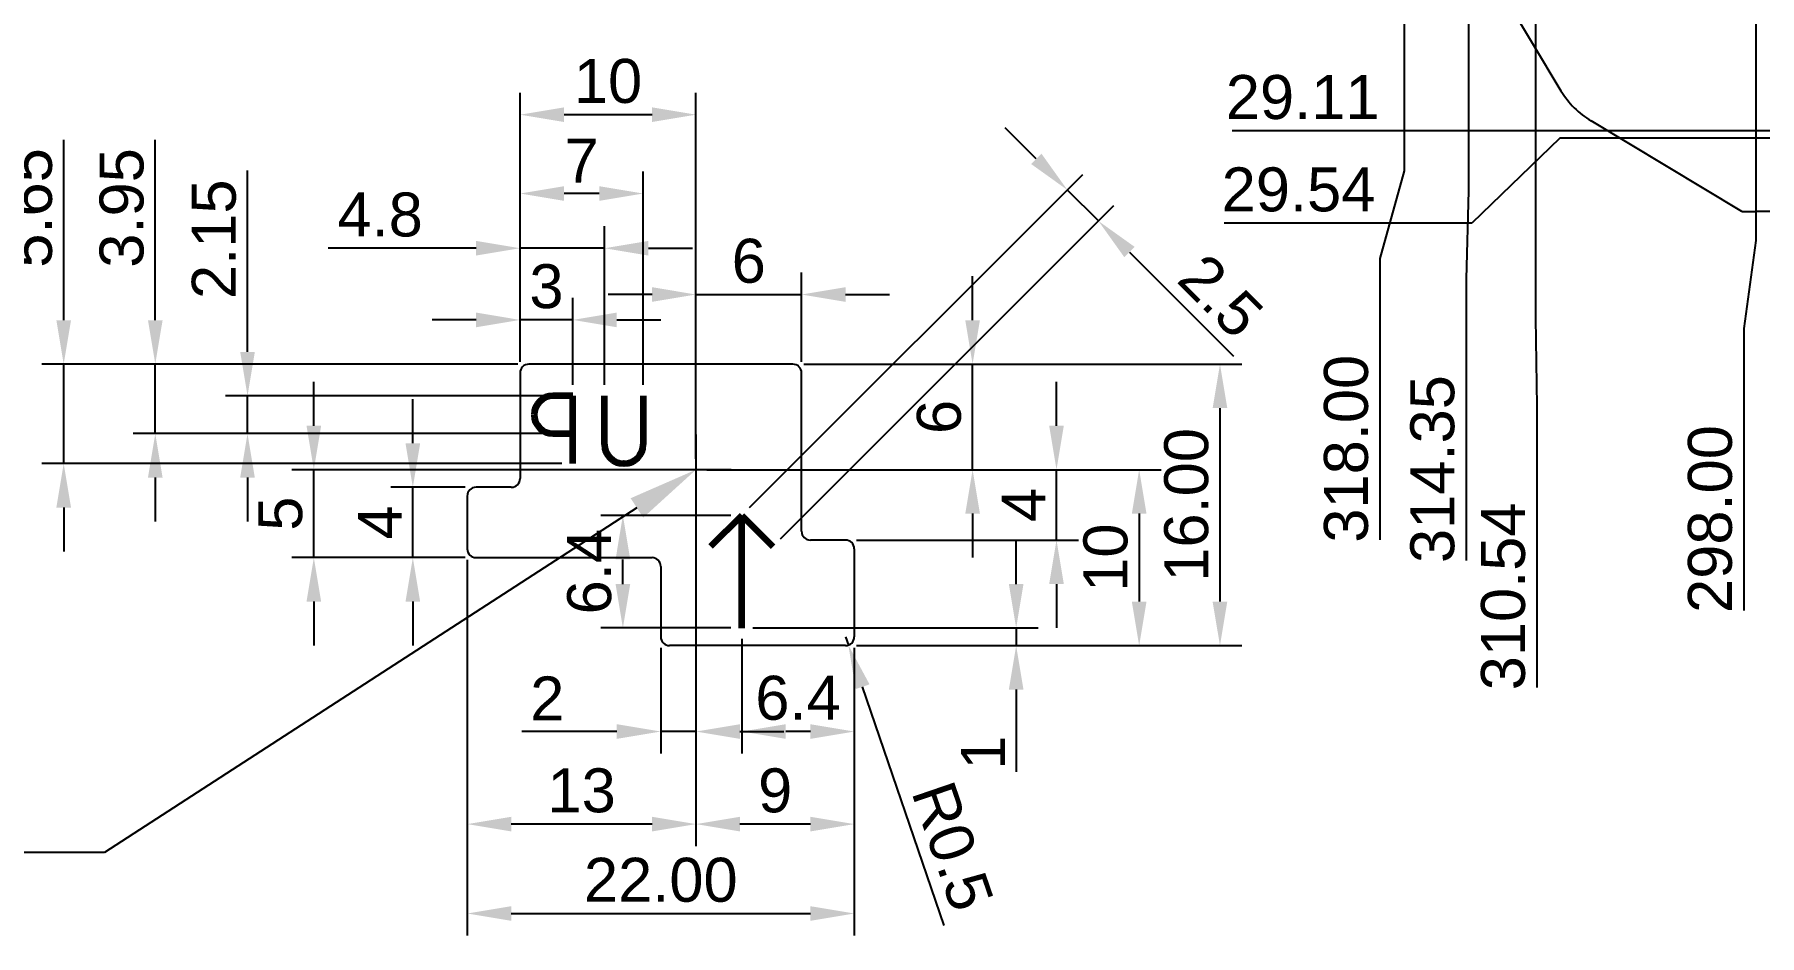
# Model space of a CAD drawing. Header units: millimetres. Extents: x 15 to 570, y 5 to 378.
# Drawn here: x 104.1 to 202.2, y 5.1 to 56.4 of the extents above; entities that cross this region are included whole.
import ezdxf
from ezdxf import colors
from ezdxf.entities.mleader import LeaderData, LeaderLine
from ezdxf.math import Vec2, Vec3

# ---------------------------------------------------------------- set-up
doc = ezdxf.new("R2010")
doc.units = ezdxf.units.MM
doc.linetypes.add('KRESKAKROPKA2', pattern=[12.7, 6.35, -3.175, 0, -3.175])
doc.layers.add('b.gruba', color=7, linetype='Continuous', lineweight=90)
doc.layers.add('symetria', color=100, linetype='KRESKAKROPKA2')
doc.layers.add('wymiar', color=10, linetype='Continuous')
doc.styles.get("Standard").update_dxf_attribs({"font": 'arial.ttf'})
doc.dimstyles.new('ISO-25', dxfattribs={"dimtxt": 2.5, "dimasz": 2.5, "dimexe": 1.25, "dimexo": 0.625, "dimtad": 1, "dimtxsty": 'Standard', "dimcen": 2.5, "dimadec": 0, "dimazin": 0, "dimtfac": 1, "dimtmove": 0, "dimatfit": 3, "dimfxl": 1, "dimarcsym": 0})

# ---------------------------------------------------------------- blocks, each defined once
blk = doc.blocks.new('*U31')
for centre, radius, start, end in [((-7.26, 0.886), 3, 24.17495, 312.7439), ((0, 29.996), 28.246, 260.78539, 280.00245), ((5.21, 0.456), 1.75, 270, 100.00245), ((0, 29.996), 31.746, 260.52883, 280.00245)]:
    blk.add_arc(centre, radius, start, end)
at = {"layer": 'symetria'}
for p, q in [((-7.26, 3.886), (-7.26, -2.114)), ((5.21, 2.206), (5.21, -1.294)), ((-10.26, 0.886), (-4.26, 0.886)), ((6.96, 0.456), (3.46, 0.456))]:
    blk.add_line(p, q, dxfattribs=at)
blk = doc.blocks.new('*U32')
at = {"color": 0, "linetype": 'ByBlock', "lineweight": -2, "transparency": 16777216}
for p, rotation in [((-281, 29.996), 180), ((-310.996, 0), 270), ((-251.004, 0), 90)]:
    blk.add_blockref('*U31', p, dxfattribs=dict(at, rotation=rotation))
blk.add_blockref('*U31', (-281, -29.996), dxfattribs=at)
blk = doc.blocks.new('*U29')
at = {"rotation": 270}
blk.add_blockref('*U32', (0, -250.998), dxfattribs=at)
blk = doc.blocks.new('*U30')
at = {"color": 0, "linetype": 'ByBlock', "lineweight": -2, "transparency": 16777216, "rotation": 90}
blk.add_blockref('*U29', (-250.998, 0), dxfattribs=at)
blk = doc.blocks.new('*D42')
at = {"layer": 'Defpoints', "color": 0, "transparency": 16777216}
for p in [(500, 80), (180.857, 50.89), (211.74, 50.89)]:
    blk.add_point(p, dxfattribs=at)
at = {"layer": 'wymiar', "color": 0, "lineweight": -2, "transparency": 16777216}
blk.add_line((211.115, 50.89), (172.235, 50.89), dxfattribs=at)
at = {"layer": 'wymiar', "color": 0, "transparency": 16777216, "insert": (176.233, 52.791), "char_height": 2.5, "attachment_point": 5}
blk.add_mtext('29.11', dxfattribs=at)
blk = doc.blocks.new('*D43')
at = {"layer": 'Defpoints', "color": 0, "transparency": 16777216}
for p in [(500, 80), (224.21, 50.46), (180.857, 45.638)]:
    blk.add_point(p, dxfattribs=at)
at = {"layer": 'wymiar', "color": 0, "lineweight": -2, "transparency": 16777216}
for p, q in [((190.857, 50.46), (185.857, 45.638)), ((223.585, 50.46), (190.857, 50.46)), ((185.857, 45.638), (171.763, 45.638))]:
    blk.add_line(p, q, dxfattribs=at)
at = {"layer": 'wymiar', "color": 0, "transparency": 16777216, "insert": (175.997, 47.54), "char_height": 2.5, "attachment_point": 5}
blk.add_mtext('29.54', dxfattribs=at)
blk = doc.blocks.new('*D46')
at = {"layer": 'Defpoints', "color": 0, "transparency": 16777216}
for p in [(500, 80), (185.65, 68), (185.522, 37.48)]:
    blk.add_point(p, dxfattribs=at)
at = {"layer": 'wymiar', "color": 0, "lineweight": -2, "transparency": 16777216}
for p, q in [((185.65, 67.375), (185.65, 47.48)), ((185.65, 47.48), (185.522, 42.48)), ((185.522, 42.48), (185.522, 26.459))]:
    blk.add_line(p, q, dxfattribs=at)
at = {"layer": 'wymiar', "color": 0, "transparency": 16777216, "insert": (183.619, 31.657), "char_height": 2.5, "attachment_point": 5, "rotation": 90}
blk.add_mtext('314.35', dxfattribs=at)
blk = doc.blocks.new('*D48')
at = {"layer": 'Defpoints', "color": 0, "transparency": 16777216}
for p in [(500, 80), (189.46, 74.79), (189.539, 30.228)]:
    blk.add_point(p, dxfattribs=at)
at = {"layer": 'wymiar', "color": 0, "lineweight": -2, "transparency": 16777216}
for p, q in [((189.46, 74.165), (189.46, 40.228)), ((189.46, 40.228), (189.539, 35.228)), ((189.539, 35.228), (189.539, 19.236))]:
    blk.add_line(p, q, dxfattribs=at)
at = {"layer": 'wymiar', "color": 0, "transparency": 16777216, "insert": (187.637, 24.42), "char_height": 2.5, "attachment_point": 5, "rotation": 90}
blk.add_mtext('310.54', dxfattribs=at)
blk = doc.blocks.new('*D49')
at = {"layer": 'Defpoints', "color": 0, "transparency": 16777216}
for p in [(500, 80), (182, 68), (180.614, 38.621)]:
    blk.add_point(p, dxfattribs=at)
at = {"layer": 'wymiar', "color": 0, "lineweight": -2, "transparency": 16777216}
for p, q in [((182, 67.375), (182, 48.621)), ((182, 48.621), (180.614, 43.621)), ((180.614, 43.621), (180.614, 27.628))]:
    blk.add_line(p, q, dxfattribs=at)
at = {"layer": 'wymiar', "color": 0, "transparency": 16777216, "insert": (178.711, 32.812), "char_height": 2.5, "attachment_point": 5, "rotation": 90}
blk.add_mtext('318.00', dxfattribs=at)
blk = doc.blocks.new('*D105')
at = {"layer": 'Defpoints', "color": 0, "transparency": 16777216}
for p in [(500, 80), (202, 64), (201.301, 34.649)]:
    blk.add_point(p, dxfattribs=at)
at = {"layer": 'wymiar', "color": 0, "lineweight": -2, "transparency": 16777216}
for p, q in [((202, 63.375), (202, 44.649)), ((202, 44.649), (201.301, 39.649)), ((201.301, 39.649), (201.301, 23.611))]:
    blk.add_line(p, q, dxfattribs=at)
at = {"layer": 'wymiar', "color": 0, "transparency": 16777216, "insert": (199.399, 28.817), "char_height": 2.5, "attachment_point": 5, "rotation": 90}
blk.add_mtext('298.00', dxfattribs=at)
blk = doc.blocks.new('*D251')
at = {"layer": 'Defpoints', "color": 0, "transparency": 16777216}
for p in [(164.624, 45.761), (144.349, 29.022), (146.117, 27.254)]:
    blk.add_point(p, dxfattribs=at)
at = {"layer": 'wymiar', "color": 0, "lineweight": -2, "transparency": 16777216}
for p, q in [((161.088, 49.296), (159.32, 51.064)), ((144.791, 29.464), (163.74, 48.412)), ((162.856, 47.528), (164.624, 45.761)), ((146.559, 27.696), (165.508, 46.645)), ((166.392, 43.993), (172.305, 38.079))]:
    blk.add_line(p, q, dxfattribs=at)
at = {"layer": 'wymiar', "color": 0, "transparency": 16777216}
for points in [[(161.383, 49.591), (160.794, 49.002), (162.856, 47.528)], [(166.686, 44.288), (166.097, 43.698), (164.624, 45.761)]]:
    blk.add_solid(points, dxfattribs=at)
at = {"layer": 'wymiar', "color": 0, "transparency": 16777216, "insert": (171.577, 41.497), "char_height": 2.5, "attachment_point": 5, "rotation": 315}
blk.add_mtext('2.5', dxfattribs=at)
blk = doc.blocks.new('*D252')
at = {"layer": 'Defpoints', "color": 0, "transparency": 16777216}
for p in [(147.249, 37.622), (157.472, 37.622), (141.749, 31.622)]:
    blk.add_point(p, dxfattribs=at)
at = {"layer": 'wymiar', "color": 0, "lineweight": -2, "transparency": 16777216}
for p, q in [((157.472, 40.122), (157.472, 42.622)), ((147.874, 37.622), (158.722, 37.622)), ((157.472, 31.622), (157.472, 37.622)), ((142.374, 31.622), (158.722, 31.622)), ((157.472, 29.122), (157.472, 26.622))]:
    blk.add_line(p, q, dxfattribs=at)
at = {"layer": 'wymiar', "color": 0, "transparency": 16777216}
for points in [[(157.055, 40.122), (157.889, 40.122), (157.472, 37.622)], [(157.055, 29.122), (157.889, 29.122), (157.472, 31.622)]]:
    blk.add_solid(points, dxfattribs=at)
at = {"layer": 'wymiar', "color": 0, "transparency": 16777216, "insert": (155.571, 34.622), "char_height": 2.5, "attachment_point": 5, "rotation": 90}
blk.add_mtext('6', dxfattribs=at)
blk = doc.blocks.new('*D253')
at = {"layer": 'Defpoints', "color": 0, "transparency": 16777216}
for p in [(141.749, 31.622), (162.24, 31.622), (150.249, 27.622)]:
    blk.add_point(p, dxfattribs=at)
at = {"layer": 'wymiar', "color": 0, "lineweight": -2, "transparency": 16777216}
for p, q in [((162.24, 34.122), (162.24, 36.622)), ((142.374, 31.622), (163.49, 31.622)), ((162.24, 27.622), (162.24, 31.622)), ((150.874, 27.622), (163.49, 27.622)), ((162.24, 25.122), (162.24, 22.622))]:
    blk.add_line(p, q, dxfattribs=at)
at = {"layer": 'wymiar', "color": 0, "transparency": 16777216}
for points in [[(161.824, 34.122), (162.657, 34.122), (162.24, 31.622)], [(161.824, 25.122), (162.657, 25.122), (162.24, 27.622)]]:
    blk.add_solid(points, dxfattribs=at)
at = {"layer": 'wymiar', "color": 0, "transparency": 16777216, "insert": (160.365, 29.622), "char_height": 2.5, "attachment_point": 5, "rotation": 90}
blk.add_mtext('4', dxfattribs=at)
blk = doc.blocks.new('*D254')
at = {"layer": 'Defpoints', "color": 0, "transparency": 16777216}
for p in [(147.249, 37.622), (150.249, 21.622), (171.532, 21.622)]:
    blk.add_point(p, dxfattribs=at)
at = {"layer": 'wymiar', "color": 0, "lineweight": -2, "transparency": 16777216}
for p, q in [((147.874, 37.622), (172.782, 37.622)), ((171.532, 35.122), (171.532, 24.122)), ((150.874, 21.622), (172.782, 21.622))]:
    blk.add_line(p, q, dxfattribs=at)
at = {"layer": 'wymiar', "color": 0, "transparency": 16777216}
for points in [[(171.115, 35.122), (171.949, 35.122), (171.532, 37.622)], [(171.115, 24.122), (171.949, 24.122), (171.532, 21.622)]]:
    blk.add_solid(points, dxfattribs=at)
at = {"layer": 'wymiar', "color": 0, "transparency": 16777216, "insert": (169.63, 29.622), "char_height": 2.5, "attachment_point": 5, "rotation": 90}
blk.add_mtext('16.00', dxfattribs=at)
blk = doc.blocks.new('*D255')
at = {"layer": 'Defpoints', "color": 0, "transparency": 16777216}
for p in [(144.349, 22.622), (150.749, 22.122), (144.349, 16.736)]:
    blk.add_point(p, dxfattribs=at)
at = {"layer": 'wymiar', "color": 0, "lineweight": -2, "transparency": 16777216}
for p, q in [((144.349, 21.997), (144.349, 15.486)), ((150.749, 21.497), (150.749, 15.486)), ((148.249, 16.736), (146.849, 16.736))]:
    blk.add_line(p, q, dxfattribs=at)
at = {"layer": 'wymiar', "color": 0, "transparency": 16777216}
for points in [[(146.849, 17.152), (146.849, 16.319), (144.349, 16.736)], [(148.249, 17.152), (148.249, 16.319), (150.749, 16.736)]]:
    blk.add_solid(points, dxfattribs=at)
at = {"layer": 'wymiar', "color": 0, "transparency": 16777216, "insert": (147.549, 18.637), "char_height": 2.5, "attachment_point": 5}
blk.add_mtext('6.4', dxfattribs=at)
blk = doc.blocks.new('*D256')
at = {"layer": 'Defpoints', "color": 0, "transparency": 16777216}
for p in [(141.749, 31.622), (150.749, 22.122), (141.749, 11.473)]:
    blk.add_point(p, dxfattribs=at)
at = {"layer": 'wymiar', "color": 0, "lineweight": -2, "transparency": 16777216}
for p, q in [((141.749, 30.997), (141.749, 10.223)), ((150.749, 21.497), (150.749, 10.223)), ((148.249, 11.473), (144.249, 11.473))]:
    blk.add_line(p, q, dxfattribs=at)
at = {"layer": 'wymiar', "color": 0, "transparency": 16777216}
for points in [[(144.249, 11.89), (144.249, 11.056), (141.749, 11.473)], [(148.249, 11.89), (148.249, 11.056), (150.749, 11.473)]]:
    blk.add_solid(points, dxfattribs=at)
at = {"layer": 'wymiar', "color": 0, "transparency": 16777216, "insert": (146.249, 13.375), "char_height": 2.5, "attachment_point": 5}
blk.add_mtext('9', dxfattribs=at)
blk = doc.blocks.new('*D260')
at = {"layer": 'Defpoints', "color": 0, "transparency": 16777216}
for p in [(137.594, 29.022), (144.349, 29.022), (144.349, 22.622)]:
    blk.add_point(p, dxfattribs=at)
at = {"layer": 'wymiar', "color": 0, "lineweight": -2, "transparency": 16777216}
for p, q in [((143.724, 29.022), (136.344, 29.022)), ((137.594, 25.122), (137.594, 26.522)), ((143.724, 22.622), (136.344, 22.622))]:
    blk.add_line(p, q, dxfattribs=at)
at = {"layer": 'wymiar', "color": 0, "transparency": 16777216}
for points in [[(137.178, 26.522), (138.011, 26.522), (137.594, 29.022)], [(137.178, 25.122), (138.011, 25.122), (137.594, 22.622)]]:
    blk.add_solid(points, dxfattribs=at)
at = {"layer": 'wymiar', "color": 0, "transparency": 16777216, "insert": (135.693, 25.822), "char_height": 2.5, "attachment_point": 5, "rotation": 90}
blk.add_mtext('6.4', dxfattribs=at)
blk = doc.blocks.new('*D261')
at = {"layer": 'Defpoints', "color": 0, "transparency": 16777216}
for p in [(141.749, 31.622), (139.749, 22.122), (139.749, 16.736)]:
    blk.add_point(p, dxfattribs=at)
at = {"layer": 'wymiar', "color": 0, "lineweight": -2, "transparency": 16777216}
for p, q in [((141.749, 30.997), (141.749, 15.486)), ((139.749, 21.497), (139.749, 15.486)), ((137.249, 16.736), (131.843, 16.736)), ((141.749, 16.736), (139.749, 16.736)), ((144.249, 16.736), (146.749, 16.736))]:
    blk.add_line(p, q, dxfattribs=at)
at = {"layer": 'wymiar', "color": 0, "transparency": 16777216}
for points in [[(137.249, 17.152), (137.249, 16.319), (139.749, 16.736)], [(144.249, 17.152), (144.249, 16.319), (141.749, 16.736)]]:
    blk.add_solid(points, dxfattribs=at)
at = {"layer": 'wymiar', "color": 0, "transparency": 16777216, "insert": (133.296, 18.616), "char_height": 2.5, "attachment_point": 5}
blk.add_mtext('2', dxfattribs=at)
blk = doc.blocks.new('*D262')
at = {"layer": 'Defpoints', "color": 0, "transparency": 16777216}
for p in [(141.749, 31.622), (128.749, 27.122), (128.749, 11.473)]:
    blk.add_point(p, dxfattribs=at)
at = {"layer": 'wymiar', "color": 0, "lineweight": -2, "transparency": 16777216}
for p, q in [((141.749, 30.997), (141.749, 10.223)), ((128.749, 26.497), (128.749, 10.223)), ((139.249, 11.473), (131.249, 11.473))]:
    blk.add_line(p, q, dxfattribs=at)
at = {"layer": 'wymiar', "color": 0, "transparency": 16777216}
for points in [[(131.249, 11.89), (131.249, 11.056), (128.749, 11.473)], [(139.249, 11.89), (139.249, 11.056), (141.749, 11.473)]]:
    blk.add_solid(points, dxfattribs=at)
at = {"layer": 'wymiar', "color": 0, "transparency": 16777216, "insert": (135.249, 13.375), "char_height": 2.5, "attachment_point": 5}
blk.add_mtext('13', dxfattribs=at)
blk = doc.blocks.new('*D263')
at = {"layer": 'Defpoints', "color": 0, "transparency": 16777216}
for p in [(128.749, 27.122), (150.749, 22.122), (150.749, 6.39)]:
    blk.add_point(p, dxfattribs=at)
at = {"layer": 'wymiar', "color": 0, "lineweight": -2, "transparency": 16777216}
for p, q in [((128.749, 26.497), (128.749, 5.14)), ((150.749, 21.497), (150.749, 5.14)), ((131.249, 6.39), (148.249, 6.39))]:
    blk.add_line(p, q, dxfattribs=at)
at = {"layer": 'wymiar', "color": 0, "transparency": 16777216}
for points in [[(131.249, 6.806), (131.249, 5.973), (128.749, 6.39)], [(148.249, 6.806), (148.249, 5.973), (150.749, 6.39)]]:
    blk.add_solid(points, dxfattribs=at)
at = {"layer": 'wymiar', "color": 0, "transparency": 16777216, "insert": (139.749, 8.291), "char_height": 2.5, "attachment_point": 5}
blk.add_mtext('22.00', dxfattribs=at)
blk = doc.blocks.new('*D264')
at = {"layer": 'Defpoints', "color": 0, "transparency": 16777216}
for p in [(125.653, 30.622), (129.249, 30.622), (129.249, 26.622)]:
    blk.add_point(p, dxfattribs=at)
at = {"layer": 'wymiar', "color": 0, "lineweight": -2, "transparency": 16777216}
for p, q in [((125.653, 33.122), (125.653, 35.622)), ((128.624, 30.622), (124.403, 30.622)), ((125.653, 26.622), (125.653, 30.622)), ((128.624, 26.622), (124.403, 26.622)), ((125.653, 24.122), (125.653, 21.622))]:
    blk.add_line(p, q, dxfattribs=at)
at = {"layer": 'wymiar', "color": 0, "transparency": 16777216}
for points in [[(125.237, 33.122), (126.07, 33.122), (125.653, 30.622)], [(125.237, 24.122), (126.07, 24.122), (125.653, 26.622)]]:
    blk.add_solid(points, dxfattribs=at)
at = {"layer": 'wymiar', "color": 0, "transparency": 16777216, "insert": (123.778, 28.622), "char_height": 2.5, "attachment_point": 5, "rotation": 90}
blk.add_mtext('4', dxfattribs=at)
blk = doc.blocks.new('*D265')
at = {"layer": 'Defpoints', "color": 0, "transparency": 16777216}
for p in [(120.027, 31.622), (141.749, 31.622), (129.249, 26.622)]:
    blk.add_point(p, dxfattribs=at)
at = {"layer": 'wymiar', "color": 0, "lineweight": -2, "transparency": 16777216}
for p, q in [((120.027, 34.122), (120.027, 36.622)), ((141.124, 31.622), (118.777, 31.622)), ((120.027, 26.622), (120.027, 31.622)), ((128.624, 26.622), (118.777, 26.622)), ((120.027, 24.122), (120.027, 21.622))]:
    blk.add_line(p, q, dxfattribs=at)
at = {"layer": 'wymiar', "color": 0, "transparency": 16777216}
for points in [[(119.611, 34.122), (120.444, 34.122), (120.027, 31.622)], [(119.611, 24.122), (120.444, 24.122), (120.027, 26.622)]]:
    blk.add_solid(points, dxfattribs=at)
at = {"layer": 'wymiar', "color": 0, "transparency": 16777216, "insert": (118.131, 29.122), "char_height": 2.5, "attachment_point": 5, "rotation": 90}
blk.add_mtext('5', dxfattribs=at)
blk = doc.blocks.new('*D266')
at = {"layer": 'Defpoints', "color": 0, "transparency": 16777216}
for p in [(105.809, 37.622), (132.249, 37.622), (134.749, 31.972)]:
    blk.add_point(p, dxfattribs=at)
at = {"layer": 'wymiar', "color": 0, "lineweight": -2, "transparency": 16777216}
for p, q in [((105.809, 40.122), (105.809, 50.384)), ((131.624, 37.622), (104.559, 37.622)), ((105.809, 31.972), (105.809, 37.622)), ((134.124, 31.972), (104.559, 31.972)), ((105.809, 29.472), (105.809, 26.972))]:
    blk.add_line(p, q, dxfattribs=at)
at = {"layer": 'wymiar', "color": 0, "transparency": 16777216}
for points in [[(105.392, 40.122), (106.226, 40.122), (105.809, 37.622)], [(105.392, 29.472), (106.226, 29.472), (105.809, 31.972)]]:
    blk.add_solid(points, dxfattribs=at)
at = {"layer": 'wymiar', "color": 0, "transparency": 16777216, "insert": (103.908, 46.503), "char_height": 2.5, "attachment_point": 5, "rotation": 90}
blk.add_mtext('5.65', dxfattribs=at)
blk = doc.blocks.new('*D267')
at = {"layer": 'Defpoints', "color": 0, "transparency": 16777216}
for p in [(116.257, 35.822), (134.749, 35.822), (134.749, 33.672)]:
    blk.add_point(p, dxfattribs=at)
at = {"layer": 'wymiar', "color": 0, "lineweight": -2, "transparency": 16777216}
for p, q in [((116.257, 38.322), (116.257, 48.627)), ((134.124, 35.822), (115.007, 35.822)), ((116.257, 33.672), (116.257, 35.822)), ((134.124, 33.672), (115.007, 33.672)), ((116.257, 31.172), (116.257, 28.672))]:
    blk.add_line(p, q, dxfattribs=at)
at = {"layer": 'wymiar', "color": 0, "transparency": 16777216}
for points in [[(115.841, 38.322), (116.674, 38.322), (116.257, 35.822)], [(115.841, 31.172), (116.674, 31.172), (116.257, 33.672)]]:
    blk.add_solid(points, dxfattribs=at)
at = {"layer": 'wymiar', "color": 0, "transparency": 16777216, "insert": (114.356, 44.724), "char_height": 2.5, "attachment_point": 5, "rotation": 90}
blk.add_mtext('2.15', dxfattribs=at)
blk = doc.blocks.new('*D268')
at = {"layer": 'Defpoints', "color": 0, "transparency": 16777216}
for p in [(111.014, 37.622), (132.249, 37.622), (134.749, 33.672)]:
    blk.add_point(p, dxfattribs=at)
at = {"layer": 'wymiar', "color": 0, "lineweight": -2, "transparency": 16777216}
for p, q in [((111.014, 40.122), (111.014, 50.383)), ((131.624, 37.622), (109.764, 37.622)), ((111.014, 33.672), (111.014, 37.622)), ((134.124, 33.672), (109.764, 33.672)), ((111.014, 31.172), (111.014, 28.672))]:
    blk.add_line(p, q, dxfattribs=at)
at = {"layer": 'wymiar', "color": 0, "transparency": 16777216}
for points in [[(110.598, 40.122), (111.431, 40.122), (111.014, 37.622)], [(110.598, 31.172), (111.431, 31.172), (111.014, 33.672)]]:
    blk.add_solid(points, dxfattribs=at)
at = {"layer": 'wymiar', "color": 0, "transparency": 16777216, "insert": (109.112, 46.502), "char_height": 2.5, "attachment_point": 5, "rotation": 90}
blk.add_mtext('3.95', dxfattribs=at)
blk = doc.blocks.new('*D269')
at = {"layer": 'Defpoints', "color": 0, "transparency": 16777216}
for p in [(131.749, 40.136), (131.749, 37.122), (134.749, 35.822)]:
    blk.add_point(p, dxfattribs=at)
at = {"layer": 'wymiar', "color": 0, "lineweight": -2, "transparency": 16777216}
for p, q in [((131.749, 37.747), (131.749, 41.386)), ((134.749, 36.447), (134.749, 41.386)), ((129.249, 40.136), (126.749, 40.136)), ((134.749, 40.136), (131.749, 40.136)), ((137.249, 40.136), (139.749, 40.136))]:
    blk.add_line(p, q, dxfattribs=at)
at = {"layer": 'wymiar', "color": 0, "transparency": 16777216}
for points in [[(129.249, 40.553), (129.249, 39.719), (131.749, 40.136)], [(137.249, 40.553), (137.249, 39.719), (134.749, 40.136)]]:
    blk.add_solid(points, dxfattribs=at)
at = {"layer": 'wymiar', "color": 0, "transparency": 16777216, "insert": (133.249, 42.038), "char_height": 2.5, "attachment_point": 5}
blk.add_mtext('3', dxfattribs=at)
blk = doc.blocks.new('*D270')
at = {"layer": 'Defpoints', "color": 0, "transparency": 16777216}
for p in [(131.749, 44.212), (131.749, 37.122), (136.549, 35.822)]:
    blk.add_point(p, dxfattribs=at)
at = {"layer": 'wymiar', "color": 0, "lineweight": -2, "transparency": 16777216}
for p, q in [((131.749, 37.747), (131.749, 45.462)), ((136.549, 36.447), (136.549, 45.462)), ((129.249, 44.212), (120.842, 44.212)), ((136.549, 44.212), (131.749, 44.212)), ((139.049, 44.212), (141.549, 44.212))]:
    blk.add_line(p, q, dxfattribs=at)
at = {"layer": 'wymiar', "color": 0, "transparency": 16777216}
for points in [[(129.249, 44.629), (129.249, 43.795), (131.749, 44.212)], [(139.049, 44.629), (139.049, 43.795), (136.549, 44.212)]]:
    blk.add_solid(points, dxfattribs=at)
at = {"layer": 'wymiar', "color": 0, "transparency": 16777216, "insert": (123.796, 46.113), "char_height": 2.5, "attachment_point": 5}
blk.add_mtext('4.8', dxfattribs=at)
blk = doc.blocks.new('*D271')
at = {"layer": 'Defpoints', "color": 0, "transparency": 16777216}
for p in [(131.749, 47.322), (131.749, 37.122), (138.749, 35.822)]:
    blk.add_point(p, dxfattribs=at)
at = {"layer": 'wymiar', "color": 0, "lineweight": -2, "transparency": 16777216}
for p, q in [((131.749, 37.747), (131.749, 48.572)), ((138.749, 36.447), (138.749, 48.572)), ((136.249, 47.322), (134.249, 47.322))]:
    blk.add_line(p, q, dxfattribs=at)
at = {"layer": 'wymiar', "color": 0, "transparency": 16777216}
for points in [[(134.249, 47.738), (134.249, 46.905), (131.749, 47.322)], [(136.249, 47.738), (136.249, 46.905), (138.749, 47.322)]]:
    blk.add_solid(points, dxfattribs=at)
at = {"layer": 'wymiar', "color": 0, "transparency": 16777216, "insert": (135.249, 49.197), "char_height": 2.5, "attachment_point": 5}
blk.add_mtext('7', dxfattribs=at)
blk = doc.blocks.new('*D272')
at = {"layer": 'Defpoints', "color": 0, "transparency": 16777216}
for p in [(131.749, 51.804), (131.749, 37.122), (141.749, 31.622)]:
    blk.add_point(p, dxfattribs=at)
at = {"layer": 'wymiar', "color": 0, "lineweight": -2, "transparency": 16777216}
for p, q in [((131.749, 37.747), (131.749, 53.054)), ((141.749, 32.247), (141.749, 53.054)), ((139.249, 51.804), (134.249, 51.804))]:
    blk.add_line(p, q, dxfattribs=at)
at = {"layer": 'wymiar', "color": 0, "transparency": 16777216}
for points in [[(134.249, 52.221), (134.249, 51.388), (131.749, 51.804)], [(139.249, 52.221), (139.249, 51.388), (141.749, 51.804)]]:
    blk.add_solid(points, dxfattribs=at)
at = {"layer": 'wymiar', "color": 0, "transparency": 16777216, "insert": (136.749, 53.706), "char_height": 2.5, "attachment_point": 5}
blk.add_mtext('10', dxfattribs=at)
blk = doc.blocks.new('*D273')
at = {"layer": 'Defpoints', "color": 0, "transparency": 16777216}
for p in [(147.749, 41.58), (147.749, 37.122), (141.749, 31.622)]:
    blk.add_point(p, dxfattribs=at)
at = {"layer": 'wymiar', "color": 0, "lineweight": -2, "transparency": 16777216}
for p, q in [((141.749, 32.247), (141.749, 42.83)), ((147.749, 37.747), (147.749, 42.83)), ((139.249, 41.58), (136.749, 41.58)), ((141.749, 41.58), (147.749, 41.58)), ((150.249, 41.58), (152.749, 41.58))]:
    blk.add_line(p, q, dxfattribs=at)
at = {"layer": 'wymiar', "color": 0, "transparency": 16777216}
for points in [[(139.249, 41.997), (139.249, 41.164), (141.749, 41.58)], [(150.249, 41.997), (150.249, 41.164), (147.749, 41.58)]]:
    blk.add_solid(points, dxfattribs=at)
at = {"layer": 'wymiar', "color": 0, "transparency": 16777216, "insert": (144.749, 43.482), "char_height": 2.5, "attachment_point": 5}
blk.add_mtext('6', dxfattribs=at)
blk = doc.blocks.new('*D274')
at = {"layer": 'Defpoints', "color": 0, "transparency": 16777216}
for p in [(144.349, 22.622), (150.249, 21.622), (159.948, 21.622)]:
    blk.add_point(p, dxfattribs=at)
at = {"layer": 'wymiar', "color": 0, "lineweight": -2, "transparency": 16777216}
for p, q in [((159.948, 25.122), (159.948, 27.622)), ((144.974, 22.622), (161.198, 22.622)), ((159.948, 22.622), (159.948, 21.622)), ((150.874, 21.622), (161.198, 21.622)), ((159.948, 19.122), (159.948, 14.451))]:
    blk.add_line(p, q, dxfattribs=at)
at = {"layer": 'wymiar', "color": 0, "transparency": 16777216}
for points in [[(159.531, 25.122), (160.365, 25.122), (159.948, 22.622)], [(159.531, 19.122), (160.365, 19.122), (159.948, 21.622)]]:
    blk.add_solid(points, dxfattribs=at)
at = {"layer": 'wymiar', "color": 0, "transparency": 16777216, "insert": (158.068, 15.536), "char_height": 2.5, "attachment_point": 5, "rotation": 90}
blk.add_mtext('1', dxfattribs=at)
blk = doc.blocks.new('*D275')
at = {"layer": 'Defpoints', "color": 0, "transparency": 16777216}
for p in [(141.749, 31.622), (150.249, 21.622), (166.939, 21.622)]:
    blk.add_point(p, dxfattribs=at)
at = {"layer": 'wymiar', "color": 0, "lineweight": -2, "transparency": 16777216}
for p, q in [((142.374, 31.622), (168.189, 31.622)), ((166.939, 29.122), (166.939, 24.122)), ((150.874, 21.622), (168.189, 21.622))]:
    blk.add_line(p, q, dxfattribs=at)
at = {"layer": 'wymiar', "color": 0, "transparency": 16777216}
for points in [[(166.522, 29.122), (167.356, 29.122), (166.939, 31.622)], [(166.522, 24.122), (167.356, 24.122), (166.939, 21.622)]]:
    blk.add_solid(points, dxfattribs=at)
at = {"layer": 'wymiar', "color": 0, "transparency": 16777216, "insert": (165.037, 26.622), "char_height": 2.5, "attachment_point": 5, "rotation": 90}
blk.add_mtext('10', dxfattribs=at)
blk = doc.blocks.new('*D276')
at = {"layer": 'Defpoints', "color": 0, "transparency": 16777216}
for p in [(150.249, 22.122), (150.411, 21.649)]:
    blk.add_point(p, dxfattribs=at)
at = {"layer": 'wymiar', "color": 0, "lineweight": -2, "transparency": 16777216}
for p, q in [((150.249, 22.122), (150.411, 21.649)), ((155.862, 5.713), (151.22, 19.283))]:
    blk.add_line(p, q, dxfattribs=at)
at = {"layer": 'wymiar', "color": 0, "transparency": 16777216}
blk.add_solid([(151.614, 19.418), (150.826, 19.148), (150.411, 21.649)], dxfattribs=at)
at = {"layer": 'wymiar', "color": 0, "transparency": 16777216, "insert": (156.332, 10.214), "char_height": 2.5, "attachment_point": 5, "rotation": 288.88572}
blk.add_mtext('R0.5', dxfattribs=at)

msp = doc.modelspace()

# ---------------------------------------------------------------- linework, layer by layer
for p, q in [((182, 68), (190.91529, 53.16246)), ((201.2, 46.3), (192.62594, 51.45182)), ((201.2, 46.3), (202, 46.3)), ((257, 46.3), (202, 46.3)), ((147.2492, 37.62164), (132.2492, 37.62164)), ((131.7492, 37.12164), (131.7492, 31.12164)), ((147.7492, 28.12164), (147.7492, 37.12164)), ((141.7492, 33.62164), (141.7492, 29.62164)), ((143.7492, 31.62164), (139.7492, 31.62164)), ((131.2492, 30.62164), (129.2492, 30.62164)), ((128.7492, 30.12164), (128.7492, 27.12164)), ((150.2492, 27.62164), (148.2492, 27.62164)), ((129.2492, 26.62164), (139.2492, 26.62164)), ((150.7492, 27.12164), (150.7492, 22.12164)), ((139.7492, 26.12164), (139.7492, 22.12164)), ((150.2492, 21.62164), (140.2492, 21.62164))]:
    msp.add_line(p, q)
for centre, radius, start, end in [((195.20113, 55.73765), 5, 211, 239), ((132.2492, 37.12164), 0.5, 90, 180), ((147.2492, 37.12164), 0.5, 0, 90), ((129.2492, 30.12164), 0.5, 90, 180), ((131.2492, 31.12164), 0.5, 270, 0), ((148.2492, 28.12164), 0.5, 180, 270), ((150.2492, 27.12164), 0.5, 0, 90), ((129.2492, 27.12164), 0.5, 180, 270), ((139.2492, 26.12164), 0.5, 0, 90), ((140.2492, 22.12164), 0.5, 180, 270), ((150.2492, 22.12164), 0.5, 270, 0)]:
    msp.add_arc(centre, radius, start, end)
at = {"layer": 'b.gruba'}
for p, q in [((134.7492, 35.82164), (133.6242, 35.82164)), ((134.7492, 33.67164), (134.7492, 35.82164)), ((136.5492, 33.04664), (136.5492, 35.82164)), ((138.7492, 35.82164), (138.7492, 33.04664)), ((132.5492, 34.74664), (132.5492, 34.74664)), ((133.6242, 33.67164), (134.7492, 33.67164)), ((134.7492, 31.97164), (134.7492, 33.67164)), ((137.6742, 31.97164), (137.6242, 31.97164)), ((144.3492, 29.02164), (142.58144, 27.25387)), ((144.3492, 22.62164), (144.3492, 29.02164)), ((144.3492, 29.02164), (146.11697, 27.25387))]:
    msp.add_line(p, q, dxfattribs=at)
for centre, start, end in [((133.6242, 34.74664), 90, 180), ((133.6242, 34.74664), 180, 270), ((137.6242, 33.04664), 180, 270), ((137.6742, 33.04664), 270, 0)]:
    msp.add_arc(centre, 1.075, start, end, dxfattribs=at)

# ---------------------------------------------------------------- block references
msp.add_blockref('*U30', (500, 80))

# ---------------------------------------------------------------- dimensions: what is measured, and where the dimension line sits
at = {"layer": 'wymiar'}
for feature_location, offset, dtype, picture, middle in [((224.21, 50.46), (-43.3535, -4.82151), 0, '*D43', (175.99719, 47.53992)), ((211.74, 50.89), (-30.8835, 0), 0, '*D42', (176.23338, 52.79143)), ((182, 68), (-1.38644, -29.37854), 1, '*D49', (178.71128, 32.81228)), ((185.65, 68), (-0.12836, -30.51996), 1, '*D46', (183.61935, 31.65723)), ((189.46, 74.79), (0.07884, -44.56191), 1, '*D48', (187.63655, 24.41977)), ((202, 64), (-0.69909, -29.35124), 1, '*D105', (199.39948, 28.81742))]:
    dim = msp.add_ordinate_dim(feature_location=feature_location, offset=offset, dtype=dtype, origin=(500, 80), dimstyle='ISO-25', override={"dimzin": 0, "dimdsep": 46}, dxfattribs=at)
    dim.commit()
    dim.dimension.update_dxf_attribs({"geometry": picture, "text_midpoint": middle})
for base, p1, p2, picture, middle in [((131.7492, 51.8043), (141.7492, 31.62164), (131.7492, 37.12164), '*D272', (136.7492, 53.70573)), ((131.7492, 47.32154), (138.7492, 35.82164), (131.7492, 37.12164), '*D271', (135.2492, 49.19654)), ((147.7492, 41.58045), (141.7492, 31.62164), (147.7492, 37.12164), '*D273', (144.7492, 43.48189)), ((131.7492, 40.13608), (134.7492, 35.82164), (131.7492, 37.12164), '*D269', (133.2492, 42.03836)), ((128.7492, 11.47307), (141.7492, 31.62164), (128.7492, 27.12164), '*D262', (135.2492, 13.37536)), ((139.7492, 16.73561), (141.7492, 31.62164), (139.7492, 22.12164), '*D261', (133.29627, 18.61573)), ((141.7492, 11.47307), (150.7492, 22.12164), (141.7492, 31.62164), '*D256', (146.2492, 13.3745))]:
    dim = msp.add_linear_dim(base=base, p1=p1, p2=p2, dimstyle='ISO-25', dxfattribs=at)
    dim.commit()
    dim.dimension.update_dxf_attribs({"geometry": picture, "text_midpoint": middle})
dim = msp.add_aligned_dim(p1=(144.3492, 29.02164), p2=(146.11697, 27.25387), distance=26.17258, dimstyle='ISO-25', override={"dimdec": 1, "dimdsep": 46}, dxfattribs=at)
dim.commit()
dim.dimension.update_dxf_attribs({"geometry": '*D251', "text_midpoint": (171.57667, 41.49681)})
dim = msp.add_linear_dim(base=(105.80898, 37.62164), p1=(134.7492, 31.97164), p2=(132.2492, 37.62164), angle=90, dimstyle='ISO-25', override={"dimzin": 0, "dimdsep": 46}, dxfattribs=at)
dim.commit()
dim.dimension.update_dxf_attribs({"geometry": '*D266', "text_midpoint": (105.80898, 46.50295), "dimtype": 160})
for base, p1, p2, override, picture, middle in [((111.01435, 37.62164), (134.7492, 33.67164), (132.2492, 37.62164), {"dimzin": 0, "dimdsep": 46}, '*D268', (109.11207, 46.5021)), ((116.25723, 35.82164), (134.7492, 33.67164), (134.7492, 35.82164), {"dimzin": 0, "dimdsep": 46}, '*D267', (114.3558, 44.72426)), ((171.5319, 21.62164), (147.2492, 37.62164), (150.2492, 21.62164), {"dimzin": 0, "dimdsep": 46}, '*D254', (169.63047, 29.62164)), ((137.59427, 29.02164), (144.3492, 22.62164), (144.3492, 29.02164), {"dimdec": 1, "dimdsep": 46}, '*D260', (135.69283, 25.82164))]:
    dim = msp.add_linear_dim(base=base, p1=p1, p2=p2, angle=90, dimstyle='ISO-25', override=override, dxfattribs=at)
    dim.commit()
    dim.dimension.update_dxf_attribs({"geometry": picture, "text_midpoint": middle})
for base, p1, p2, override, picture, middle in [((131.7492, 44.21204), (136.5492, 35.82164), (131.7492, 37.12164), {"dimdec": 1, "dimdsep": 46}, '*D270', (123.79559, 46.11347)), ((150.7492, 6.38978), (128.7492, 27.12164), (150.7492, 22.12164), {"dimzin": 0, "dimdsep": 46}, '*D263', (139.7492, 8.29121)), ((144.3492, 16.73561), (150.7492, 22.12164), (144.3492, 22.62164), {"dimdec": 1, "dimdsep": 46}, '*D255', (147.5492, 18.63704))]:
    dim = msp.add_linear_dim(base=base, p1=p1, p2=p2, dimstyle='ISO-25', override=override, dxfattribs=at)
    dim.commit()
    dim.dimension.update_dxf_attribs({"geometry": picture, "text_midpoint": middle})
for base, p1, p2, picture, middle in [((157.472, 37.62164), (141.7492, 31.62164), (147.2492, 37.62164), '*D252', (155.57057, 34.62164)), ((120.02745, 31.62164), (129.2492, 26.62164), (141.7492, 31.62164), '*D265', (118.13113, 29.12164)), ((162.24039, 31.62164), (150.2492, 27.62164), (141.7492, 31.62164), '*D253', (160.36539, 29.62164)), ((125.65329, 30.62164), (129.2492, 26.62164), (129.2492, 30.62164), '*D264', (123.77829, 28.62164)), ((166.93886, 21.62164), (141.7492, 31.62164), (150.2492, 21.62164), '*D275', (165.03743, 26.62164))]:
    dim = msp.add_linear_dim(base=base, p1=p1, p2=p2, angle=90, dimstyle='ISO-25', dxfattribs=at)
    dim.commit()
    dim.dimension.update_dxf_attribs({"geometry": picture, "text_midpoint": middle})
dim = msp.add_linear_dim(base=(159.94794, 21.62164), p1=(144.3492, 22.62164), p2=(150.2492, 21.62164), angle=90, dimstyle='ISO-25', dxfattribs=at)
dim.commit()
dim.dimension.update_dxf_attribs({"geometry": '*D274', "text_midpoint": (159.94794, 15.5362), "dimtype": 160})
dim = msp.add_radius_dim(center=(150.2492, 22.12164), mpoint=(150.41104, 21.64856), dimstyle='ISO-25', override={"dimdec": 1, "dimdsep": 46}, dxfattribs=at)
dim.commit()
dim.dimension.update_dxf_attribs({"geometry": '*D276', "text_midpoint": (154.53327, 9.59873), "dimtype": 164})

# ---------------------------------------------------------------- leaders
ml = msp.add_multileader_mtext('Standard', dxfattribs=at)
ml.set_content('KOHDISTUSPISTE', color=256)
ml.set_leader_properties()
ml.build(insert=Vec2(0, 0))
ctx = ml.context
ctx.base_point, ctx.plane_origin = Vec3(48.09524, 9.85161), Vec3(141.7492, 31.62164)
ctx.text_align_type = 2
notes = []
notes.append((ctx, [(0, (1, 1, 0), (108.13343, 9.85161), (-1, 0), 8, [(0, [(141.7492, 31.62164)], 0, [])])]))
ctx.mtext.insert, ctx.mtext.alignment, ctx.mtext.flow_direction = Vec3(98.13343, 11.88571), 3, 5
for ctx, leaders in notes:
    for number, flags, end, landing, length, lines in leaders:
        leader = LeaderData()
        leader.index, (leader.has_last_leader_line, leader.has_dogleg_vector, leader.attachment_direction) = number, flags
        leader.last_leader_point, leader.dogleg_vector, leader.dogleg_length = Vec3(end), Vec3(landing), length
        for number, points, colour, breaks in lines:
            line = LeaderLine()
            line.index, line.vertices, line.color, line.breaks = number, Vec3.list(points), colors.encode_raw_color(colour), breaks
            leader.lines.append(line)
        ctx.leaders.append(leader)

doc.saveas('drawing.dxf')
